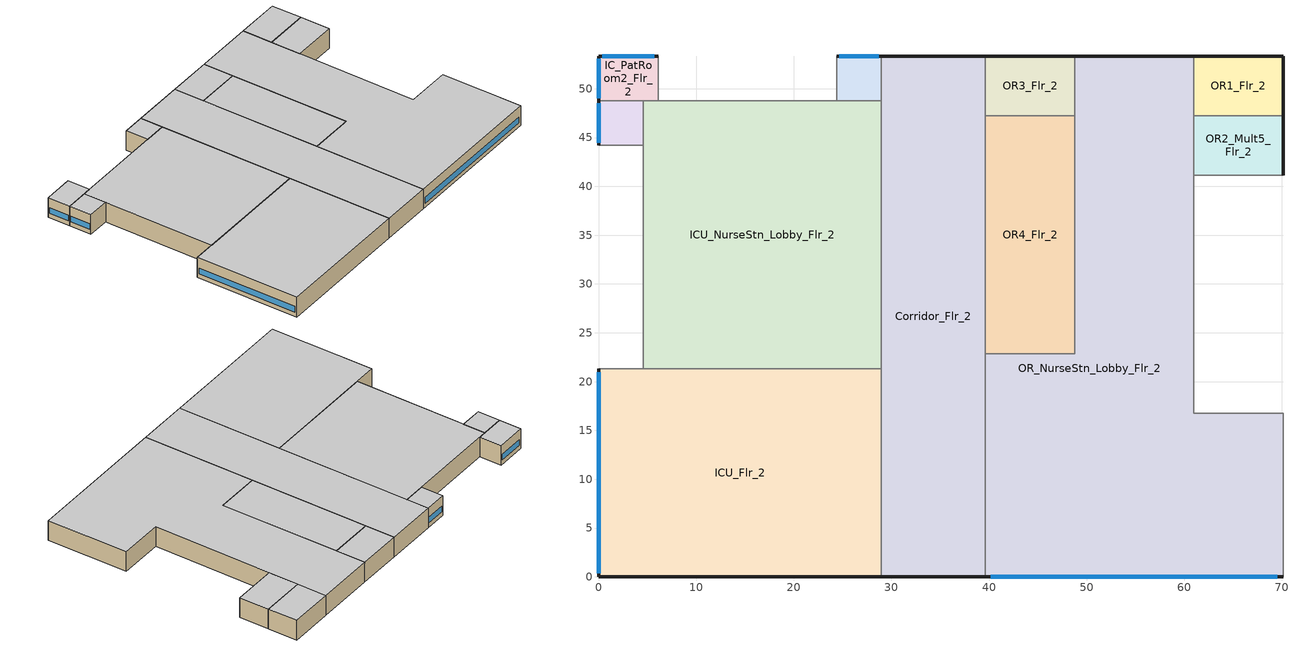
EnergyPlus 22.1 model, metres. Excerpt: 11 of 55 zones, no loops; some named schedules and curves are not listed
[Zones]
Corridor_Flr_2
 floor adiabatic (int_slab_floor): 39.62,53.34 39.62,0 28.96,0 28.96,53.34 z4.27
 wall outside (nonres_ext_wall_mid): 39.62,53.34 28.96,53.34 / 28.96,0 39.62,0 z4.27:8.54
 wall adiabatic (int_wall): 39.62,0 39.62,53.34 / 28.96,53.34 28.96,0 z4.27:8.54
 ceiling adiabatic (int_slab_ceiling): 28.96,53.34 28.96,0 39.62,0 39.62,53.34 z8.54
ICU_Flr_2
 floor adiabatic (int_slab_floor): 28.96,21.34 28.96,0 0,0 0,21.34 z4.27
 wall outside (nonres_ext_wall_mid): 0,21.34 0,0 28.96,0 z4.27:8.54
 wall adiabatic (int_wall): 28.96,0 28.96,21.34 0,21.34 z4.27:8.54
 window (NonresWindow_U_0.425_SHGC_South_0.249): 0,20.94 0,0.4 z5.18:6.4
 ceiling adiabatic (int_slab_ceiling): 0,21.34 0,0 28.96,0 28.96,21.34 z8.54
ICU_NurseStn_Lobby_Flr_2
 floor adiabatic (int_slab_floor): 4.57,21.34 4.57,48.77 28.96,48.77 28.96,21.34 z4.27
 wall adiabatic (int_wall): 28.96,21.34 28.96,48.77 4.57,48.77 4.57,21.34 28.96,21.34 z4.27:8.54
 ceiling adiabatic (int_slab_ceiling): 4.57,21.34 28.96,21.34 28.96,48.77 4.57,48.77 z8.54
IC_PatRoom1_Mult5_Flr_2
 floor adiabatic (int_slab_floor): 28.96,53.34 28.96,48.77 24.38,48.77 24.38,53.34 z4.27
 wall outside (nonres_ext_wall_mid): 28.96,53.34 24.38,53.34 z4.27:8.54
 wall adiabatic (int_wall): 24.38,53.34 24.38,48.77 28.96,48.77 28.96,53.34 z4.27:8.54
 window (NonresWindow_U_0.425_SHGC_West_0.249): 28.68,53.34 24.66,53.34 z5.18:6.4
 ceiling adiabatic (int_slab_ceiling): 24.38,53.34 24.38,48.77 28.96,48.77 28.96,53.34 z8.54
IC_PatRoom2_Flr_2
 floor adiabatic (int_slab_floor): 6.1,53.34 6.1,48.77 0,48.77 0,53.34 z4.27
 wall outside (nonres_ext_wall_mid): 6.1,53.34 0,53.34 0,48.77 z4.27:8.54
 wall adiabatic (int_wall): 0,48.77 6.1,48.77 6.1,53.34 z4.27:8.54
 window (NonresWindow_U_0.425_SHGC_West_0.249): 5.73,53.34 0.37,53.34 z5.18:6.4
 window (NonresWindow_U_0.425_SHGC_South_0.249): 0,53.07 0,49.04 z5.18:6.4
 ceiling adiabatic (int_slab_ceiling): 0,53.34 0,48.77 6.1,48.77 6.1,53.34 z8.54
IC_PatRoom3_Mult6_Flr_2
 floor adiabatic (int_slab_floor): 4.57,48.77 4.57,44.2 0,44.2 0,48.77 z4.27
 wall outside (nonres_ext_wall_mid): 0,48.77 0,44.2 z4.27:8.54
 wall adiabatic (int_wall): 0,44.2 4.57,44.2 4.57,48.77 0,48.77 z4.27:8.54
 window (NonresWindow_U_0.425_SHGC_South_0.249): 0,48.49 0,44.47 z5.18:6.4
 ceiling adiabatic (int_slab_ceiling): 0,48.77 0,44.2 4.57,44.2 4.57,48.77 z8.54
OR1_Flr_2
 floor adiabatic (int_slab_floor): 70.1,53.34 70.1,47.24 60.96,47.24 60.96,53.34 z4.27
 wall outside (nonres_ext_wall_mid): 70.1,47.24 70.1,53.34 60.96,53.34 z4.27:8.54
 wall adiabatic (int_wall): 60.96,53.34 60.96,47.24 70.1,47.24 z4.27:8.54
 ceiling adiabatic (int_slab_ceiling): 60.96,53.34 60.96,47.24 70.1,47.24 70.1,53.34 z8.54
OR2_Mult5_Flr_2
 floor adiabatic (int_slab_floor): 70.1,47.24 70.1,41.15 60.96,41.15 60.96,47.24 z4.27
 wall outside (nonres_ext_wall_mid): 70.1,41.15 70.1,47.24 z4.27:8.54
 wall adiabatic (int_wall): 70.1,47.24 60.96,47.24 60.96,41.15 70.1,41.15 z4.27:8.54
 ceiling adiabatic (int_slab_ceiling): 60.96,47.24 60.96,41.15 70.1,41.15 70.1,47.24 z8.54
OR3_Flr_2
 floor adiabatic (int_slab_floor): 48.77,53.34 48.77,47.24 39.62,47.24 39.62,53.34 z4.27
 wall outside (nonres_ext_wall_mid): 48.77,53.34 39.62,53.34 z4.27:8.54
 wall adiabatic (int_wall): 39.62,53.34 39.62,47.24 48.77,47.24 48.77,53.34 z4.27:8.54
 ceiling adiabatic (int_slab_ceiling): 39.62,53.34 39.62,47.24 48.77,47.24 48.77,53.34 z8.54
OR4_Flr_2
 floor adiabatic (int_slab_floor): 48.77,47.24 48.77,22.86 39.62,22.86 39.62,47.24 z4.27
 wall adiabatic (int_wall): 48.77,22.86 48.77,47.24 39.62,47.24 39.62,22.86 48.77,22.86 z4.27:8.54
 ceiling adiabatic (int_slab_ceiling): 39.62,47.24 39.62,22.86 48.77,22.86 48.77,47.24 z8.54
OR_NurseStn_Lobby_Flr_2
 floor adiabatic (int_slab_floor): 39.62,0 39.62,22.86 48.77,22.86 48.77,53.34 60.96,53.34 60.96,16.76 70.1,16.76 70.1,0 z4.27
 wall outside (nonres_ext_wall_mid): 60.96,53.34 48.77,53.34 / 39.62,0 70.1,0 z4.27:8.54
 wall adiabatic (int_wall): 70.1,0 70.1,16.76 60.96,16.76 60.96,53.34 / 48.77,53.34 48.77,22.86 39.62,22.86 39.62,0 z4.27:8.54
 window (NonresWindow_U_0.425_SHGC_East_0.249): 40.2,0 69.53,0 z5.18:6.4
 ceiling adiabatic (int_slab_ceiling): 39.62,0 70.1,0 70.1,16.76 60.96,16.76 60.96,53.34 48.77,53.34 48.77,22.86 39.62,22.86 z8.54
[Building]
Hospital: Loads convergence tolerance value=0.04; Maximum number of warmup days=25; Minimum number of warmup days=6; North axis=-90; Solar distribution=FullInteriorAndExterior; Temperature convergence tolerance value=0.2; Terrain=City
[Site:GroundTemperature:FCfactorMethod]
January ground temperature=18.8; February ground temperature=14.3; March ground temperature=13.6; April ground temperature=13.2; May ground temperature=13.3; June ground temperature=12.6; July ground temperature=15.3; August ground temperature=15.6; September ground temperature=17.7; October ground temperature=19.4; November ground temperature=19.7; December ground temperature=18.5
[Site:Location]
San.Diego-Brown.Field.Muni.AP_CA_USA WMO=722904: Elevation=159; Latitude=32.57; Longitude=-116.98; Time zone=-8
[Site:WaterMainsTemperature]
Annual average outdoor air temperature=16; Calculation method=Correlation; Maximum difference in monthly average outdoor air temperatures=7.1
[SizingPeriod:DesignDay] Barometric pressure=99429; Day of month=21; Daylight saving time indicator=No; Dry bulb temperature range modifier type=DefaultMultipliers; Humidity condition type=WetBulb; Rain indicator=No; Snow indicator=No
Name | Ashrae clear sky optical depth for beam irradiance taub | Ashrae clear sky optical depth for diffuse irradiance taud | Daily dry bulb temperature range | Day type | Maximum dry bulb temperature | Month | Solar model indicator | Wetbulb or dewpoint at maximum dry bulb | Wind direction | Wind speed | Sky clearness
San.Diego-Brown.Field.Muni.AP_CA_USA Ann Clg .4% Condns DB=>MWB | 0.412 | 2.276 | 8.9 | SummerDesignDay | 31.3 | 8 | ASHRAETau | 18.4 | 280 | 4.1
San.Diego-Brown.Field.Muni.AP_CA_USA Ann Htg 99.6% Condns DB |  |  | 0 | WinterDesignDay | 3.8 | 12 | ASHRAEClearSky | 3.8 | 120 | 3 | 0
[Construction]
InteriorFurnishings: Std Wood 6inch
NonresWindow_U_0.425_SHGC_East_0.249: Nonres Window Glazing Layer East
NonresWindow_U_0.425_SHGC_South_0.249: Nonres Window Glazing Layer South
NonresWindow_U_0.425_SHGC_West_0.249: Nonres Window Glazing Layer West
int_slab_ceiling: CP02 CARPET PAD, 100mm Normalweight concrete floor
int_slab_floor: 100mm Normalweight concrete floor, CP02 CARPET PAD
int_wall: G01 13mm gypsum board, G01 13mm gypsum board
nonres_ext_wall_mid: 200mm Normalweight concrete wall, Nonres_Exterior_Wall_Insulation_mid, G01 13mm gypsum board
[Material]
Name | Conductivity | Density | Roughness | Specific heat | Thickness | Solar absorptance | Thermal absorptance | Visible absorptance
100mm Normalweight concrete floor | 2.31 | 2322 | MediumRough | 832 | 0.1016
200mm Normalweight concrete wall | 2.31 | 2322 | MediumRough | 832 | 0.2032
G01 13mm gypsum board | 0.16 | 800 | Smooth | 1090 | 0.0127 | 0.7 | 0.9 | 0.5
Std Wood 6inch | 0.12 | 540 | MediumSmooth | 1210 | 0.15 | 0.7 | 0.9 | 0.7
[Material:NoMass] Solar absorptance=0.7; Thermal absorptance=0.9
Name | Roughness | Thermal resistance | Visible absorptance
CP02 CARPET PAD | VeryRough | 0.21648 | 0.8
Nonres_Exterior_Wall_Insulation_mid | MediumSmooth | 0.790218 | 0.7
[WindowMaterial:SimpleGlazingSystem] Solar heat gain coefficient=0.249; U factor=2.41326; Visible transmittance=0.2739
Nonres Window Glazing Layer East; Nonres Window Glazing Layer South; Nonres Window Glazing Layer West
[ElectricEquipment] Design level calculation method=EquipmentLevel; End use subcategory=MiscPlug; Fraction latent=0; Fraction lost=0; Fraction radiant=0.5
Name | Design level | Schedule | Zone or zonelist or space or spacelist
ICU_Flr_2_MiscPlug_Equip | 19947.9 | BLDG_EQUIP_EXTD_SCH | ICU_Flr_2
ICU_NurseStn_Lobby_Flr_2_MiscPlug_Equip | 14391.9 | BLDG_EQUIP_EXTD_SCH | ICU_NurseStn_Lobby_Flr_2
IC_PatRoom1_Mult5_Flr_2_MiscPlug_Equip | 674.7548 | BLDG_EQUIP_EXTD_SCH | IC_PatRoom1_Mult5_Flr_2
IC_PatRoom2_Flr_2_MiscPlug_Equip | 899.673 | BLDG_EQUIP_EXTD_SCH | IC_PatRoom2_Flr_2
IC_PatRoom3_Mult6_Flr_2_MiscPlug_Equip | 674.7548 | BLDG_EQUIP_EXTD_SCH | IC_PatRoom3_Mult6_Flr_2
OR1_Flr_2_MiscPlug_Equip | 2399.13 | BLDG_EQUIP_SCH | OR1_Flr_2
OR2_Mult5_Flr_2_MiscPlug_Equip | 2399.13 | BLDG_EQUIP_SCH | OR2_Mult5_Flr_2
OR3_Flr_2_MiscPlug_Equip | 2399.13 | BLDG_EQUIP_SCH | OR3_Flr_2
OR4_Flr_2_MiscPlug_Equip | 9596.51 | BLDG_EQUIP_SCH | OR4_Flr_2
OR_NurseStn_Lobby_Flr_2_MiscPlug_Equip | 11331.5 | BLDG_EQUIP_EXTD_SCH | OR_NurseStn_Lobby_Flr_2
[EnergyManagementSystem:ProgramCallingManager]
vav_2_MAX_OA_FRAC_Prog_Manager: AfterPredictorAfterHVACManagers; vav_2_MAX_OA_FRAC
[EnergyManagementSystem:Sensor]
Name | Output variable or output meter | Output variable or output meter index key
Facility_Int_LTG | InteriorLights:Electricity
SensedCurveInput | Performance Curve Input Variable 1 Value | Tower_Fan_Curve
SensedCurveValue | Performance Curve Output Value | Tower_Fan_Curve
[Exterior:FuelEquipment] Fuel use type=Electricity
Name | Design level | End use subcategory | Schedule
Elevator_Lift_Running | 399011 | ElevatorLift | elevator_running_sch
Elevator_Lift_Standby | 12800 | ElevatorLift | elevator_standby_sch
Elevators_Lights_Fan | 501 | ElevatorLightsFan | ELEV_LIGHT_FAN_SCH_ADD_DF
[Exterior:Lights]
Exterior_Lights: Control option=AstronomicalClock; Design level=10551.7; End use subcategory=General; Schedule=Exterior_Lgt_ALWAYS_ON
[InternalMass] Construction=InteriorFurnishings
Name | Zone or zonelist | Surface area
Corridor_Flr_2_InternalMass_1 | Corridor_Flr_2 | 1138.06
ICU_Flr_2_InternalMass_1 | ICU_Flr_2 | 1235.93
ICU_NurseStn_Lobby_Flr_2_InternalMass_1 | ICU_NurseStn_Lobby_Flr_2 | 1337.54
IC_PatRoom1_Mult5_Flr_2_InternalMass_1 | IC_PatRoom1_Mult5_Flr_2 | 41.8064
IC_PatRoom2_Flr_2_InternalMass_1 | IC_PatRoom2_Flr_2 | 55.7418
IC_PatRoom3_Mult6_Flr_2_InternalMass_1 | IC_PatRoom3_Mult6_Flr_2 | 41.8064
OR1_Flr_2_InternalMass_1 | OR1_Flr_2 | 111.4836
OR2_Mult5_Flr_2_InternalMass_1 | OR2_Mult5_Flr_2 | 111.4836
OR3_Flr_2_InternalMass_1 | OR3_Flr_2 | 111.4836
OR4_Flr_2_InternalMass_1 | OR4_Flr_2 | 445.9346
OR_NurseStn_Lobby_Flr_2_InternalMass_1 | OR_NurseStn_Lobby_Flr_2 | 2025.29
[Lights] Design level calculation method=Watts/Area; End use subcategory=LightsWired; Fraction radiant=0.7; Fraction replaceable=1; Fraction visible=0.2; Return air fraction=0; Return air fraction calculated from plenum temperature=No
Name | Schedule | Watts per floor area | Zone or zonelist or space or spacelist
Corridor_Flr_2_Lights | ltg_sch4_corridor | 7.43823 | Corridor_Flr_2
ICU_Flr_2_Lights | ltg_sch7_ic | 13.45487 | ICU_Flr_2
ICU_NurseStn_Lobby_Flr_2_Lights | ltg_sch8_nursstn | 12.59376 | ICU_NurseStn_Lobby_Flr_2
IC_PatRoom1_Mult5_Flr_2_Lights | ltg_sch7_ic | 13.45487 | IC_PatRoom1_Mult5_Flr_2
IC_PatRoom2_Flr_2_Lights | ltg_sch7_ic | 13.45487 | IC_PatRoom2_Flr_2
IC_PatRoom3_Mult6_Flr_2_Lights | ltg_sch7_ic | 13.45487 | IC_PatRoom3_Mult6_Flr_2
OR1_Flr_2_Lights | ltg_sch6_or | 24.32641 | OR1_Flr_2
OR2_Mult5_Flr_2_Lights | ltg_sch6_or | 24.32641 | OR2_Mult5_Flr_2
OR3_Flr_2_Lights | ltg_sch6_or | 24.32641 | OR3_Flr_2
OR4_Flr_2_Lights | ltg_sch6_or | 24.32641 | OR4_Flr_2
OR_NurseStn_Lobby_Flr_2_Lights | ltg_sch9_nursestn_lobby2 | 10.46251 | OR_NurseStn_Lobby_Flr_2
[People] Activity level schedule=ACTIVITY_SCH; Air velocity schedule=AIR_VELO_SCH; Clothing insulation calculation method=ClothingInsulationSchedule; Clothing insulation schedule=CLOTHING_SCH; Enable ashrae 55 comfort warnings=No; Fraction radiant=0.3; Mean radiant temperature calculation type=ZoneAveraged; Number of people calculation method=People; Sensible heat fraction=Autocalculate; Thermal comfort model 1 type=Fanger; Work efficiency schedule=WORK_EFF_SCH
Name | Number of people | Number of people schedule | Zone or zonelist or space or spacelist
Corridor_Flr_2 | 6.1228 | BLDG_OCC_EXTD_SCH | Corridor_Flr_2
ICU_Flr_2 | 33.2462 | BLDG_OCC_EXTD_SCH | ICU_Flr_2
ICU_NurseStn_Lobby_Flr_2 | 9.5946 | BLDG_OCC_EXTD_SCH | ICU_NurseStn_Lobby_Flr_2
IC_PatRoom1_Mult5_Flr_2 | 1.1244 | BLDG_OCC_EXTD_SCH | IC_PatRoom1_Mult5_Flr_2
IC_PatRoom2_Flr_2 | 1.4994 | BLDG_OCC_EXTD_SCH | IC_PatRoom2_Flr_2
IC_PatRoom3_Mult6_Flr_2 | 1.1244 | BLDG_OCC_EXTD_SCH | IC_PatRoom3_Mult6_Flr_2
OR1_Flr_2 | 2.9988 | BLDG_OCC_SCH | OR1_Flr_2
OR2_Mult5_Flr_2 | 2.9988 | BLDG_OCC_SCH | OR2_Mult5_Flr_2
OR3_Flr_2 | 2.9988 | BLDG_OCC_SCH | OR3_Flr_2
OR4_Flr_2 | 11.9956 | BLDG_OCC_SCH | OR4_Flr_2
OR_NurseStn_Lobby_Flr_2 | 14.528 | BLDG_OCC_EXTD_SCH | OR_NurseStn_Lobby_Flr_2
[Refrigeration:CompressorRack] Condenser type=AirCooled; Design condenser fan power=1000; Heat rejection location=Outdoors
Name | Compressor rack cop function of temperature curve | Condenser fan power function of temperature curve | Design compressor rack cop | End use subcategory | Refrigeration case name or walkin name or caseandwalkinlist
RACK1 | RACK1_RackCOPfTCurve | RACK1_RackCondFanCurve2 | 2.3 | LowTempRefrigeration | RACK1CaseList
RACK2 | RACK2_RackCOPfTCurve |  | 6.93 | MedTempRefrigeration | RACK2CaseList
[SetpointManager:Scheduled] Control variable=Temperature; Schedule=VAV_SAT_SCH
Name | Setpoint node or nodelist
VAV_ER SAT setpoint | VAV_ER Supply Equipment Outlet Node
VAV_ICU SAT setpoint | VAV_ICU Supply Equipment Outlet Node
VAV_LABS SAT setpoint | VAV_LABS Supply Equipment Outlet Node
VAV_OR SAT setpoint | VAV_OR Supply Equipment Outlet Node
VAV_PATRMS SAT setpoint | VAV_PATRMS Supply Equipment Outlet Node
[Zone] Ceiling height=4.2683; Floor area=Autocalculate; Part of total floor area=Yes; Type=1
Name | Multiplier | Volume
Corridor_Flr_2 | 1 | 2428.79
ICU_Flr_2 | 1 | 2637.63
ICU_NurseStn_Lobby_Flr_2 | 1 | 2854.51
IC_PatRoom1_Mult5_Flr_2 | 5 | 89.21
IC_PatRoom2_Flr_2 | 1 | 118.96
IC_PatRoom3_Mult6_Flr_2 | 6 | 89.21
OR1_Flr_2; OR3_Flr_2 | 1 | 237.91
OR2_Mult5_Flr_2 | 5 | 237.91
OR4_Flr_2 | 1 | 951.7
OR_NurseStn_Lobby_Flr_2 | 1 | 4322.24
[ZoneInfiltration:DesignFlowRate] Constant term coefficient=0; Design flow rate calculation method=Flow/ExteriorWallArea; Flow rate per exterior surface area=0.000256308; Schedule=INFIL_SCH_PNNL; Temperature term coefficient=0; Velocity squared term coefficient=0; Velocity term coefficient=0.224
Name | Zone or zonelist or space or spacelist
Corridor_Flr_2_Infiltration | Corridor_Flr_2
ICU_Flr_2_Infiltration | ICU_Flr_2
ICU_NurseStn_Lobby_Flr_2_Infiltration | ICU_NurseStn_Lobby_Flr_2
IC_PatRoom1_Mult5_Flr_2_Infiltration | IC_PatRoom1_Mult5_Flr_2
IC_PatRoom2_Flr_2_Infiltration | IC_PatRoom2_Flr_2
IC_PatRoom3_Mult6_Flr_2_Infiltration | IC_PatRoom3_Mult6_Flr_2
OR1_Flr_2_Infiltration | OR1_Flr_2
OR2_Mult5_Flr_2_Infiltration | OR2_Mult5_Flr_2
OR3_Flr_2_Infiltration | OR3_Flr_2
OR4_Flr_2_Infiltration | OR4_Flr_2
OR_NurseStn_Lobby_Flr_2_Infiltration | OR_NurseStn_Lobby_Flr_2
[Schedule:Compact]
BLDG_EQUIP_EXTD_SCH: Through: 12/31, For: Weekdays, Until: 07:00, 0.4, Until: 08:00, 0.7, Until: 16:00, 0.9, Until: 23:00, 0.6, Until: 24:00, 0.4, For: SummerDesignDay, Until: 24:00, 1, For: WinterDesignDay, Until: 24:00, 0, For: Saturday, Until: 07:00, 0.4, Until: 08:00, 0.5, Until: 18:00, 0.65, Until: 24:00, 0.4, For: Sunday Holidays AllOtherDays, Until: 08:00, 0.4, Until: 16:00, 0.6, Until: 24:00, 0.4
BLDG_EQUIP_SCH: Through: 12/31, For: Weekdays, Until: 07:00, 0.349268, Until: 08:00, 0.681801, Until: 16:00, 0.876602, Until: 22:00, 0.584401, Until: 23:00, 0.523902, Until: 24:00, 0.349268, For: SummerDesignDay, Until: 24:00, 1, For: WinterDesignDay, Until: 24:00, 0, For: Saturday, Until: 07:00, 0.349268, Until: 08:00, 0.487001, Until: 18:00, 0.633101, Until: 24:00, 0.349268, For: Sunday Holidays AllOtherDays, Until: 08:00, 0.261951, Until: 16:00, 0.349268, Until: 24:00, 0.261951
ELEV_LIGHT_FAN_SCH_ADD_DF: Through: 12/31, For: SummerDesignDay, Until: 24:00, 1, For: WinterDesignDay, Until: 24:00, 0.2, For: Weekdays, Until: 07:00, 0.2, Until: 08:00, 0.5, Until: 09:00, 1, Until: 10:00, 1, Until: 11:00, 1, Until: 12:00, 1, Until: 13:00, 1, Until: 14:00, 1, Until: 15:00, 1, Until: 16:00, 1, Until: 17:00, 1, Until: 18:00, 1, Until: 19:00, 0.52, Until: 20:00, 0.52, Until: 21:00, 0.52, Until: 22:00, 0.28, Until: 24:00, 0.2, For: Saturday, Until: 07:00, 0.2, Until: 08:00, 0.4, Until: 09:00, 0.46, Until: 10:00, 0.7, Until: 11:00, 0.7, Until: 12:00, 0.7, Until: 13:00, 0.51, Until: 14:00, 0.51, Until: 15:00, 0.51, Until: 16:00, 0.51, Until: 17:00, 0.51, Until: 18:00, 0.25, Until: 24:00, 0.2, For: AllOtherDays, Until: 08:00, 0.2, Until: 16:00, 0.4, Until: 24:00, 0.2
Exterior_Lgt_ALWAYS_ON: Through: 12/31, For: AllDays, Until: 24:00, 1
elevator_running_sch: Through: 12/31, For: SummerDesignDay, Until: 24:00, 0.13681, For: WinterDesignDay, Until: 24:00, 0.02513, For: Weekdays, Until: 01:00, 0.02513, Until: 02:00, 0.02513, Until: 03:00, 0.02513, Until: 04:00, 0.02513, Until: 05:00, 0.02513, Until: 06:00, 0.02513, Until: 07:00, 0.0603, Until: 08:00, 0.13681, Until: 09:00, 0.13681, Until: 10:00, 0.0603, Until: 11:00, 0.0603, Until: 12:00, 0.13681, Until: 13:00, 0.0603, Until: 14:00, 0.0603, Until: 15:00, 0.0603, Until: 16:00, 0.0603, Until: 17:00, 0.13681, Until: 18:00, 0.13681, Until: 19:00, 0.13681, Until: 20:00, 0.0603, Until: 21:00, 0.02513, Until: 22:00, 0.02513, Until: 23:00, 0.02513, Until: 24:00, 0.02513, For: Saturday, Until: 01:00, 0.02513, Until: 02:00, 0.02513, Until: 03:00, 0.02513, Until: 04:00, 0.02513, Until: 05:00, 0.02513, Until: 06:00, 0.02513, Until: 07:00, 0.0603, Until: 08:00, 0.13681, Until: 09:00, 0.13681, Until: 10:00, 0.0603, Until: 11:00, 0.0603, Until: 12:00, 0.13681, Until: 13:00, 0.0603, Until: 14:00, 0.0603, Until: 15:00, 0.0603, Until: 16:00, 0.0603, Until: 17:00, 0.13681, Until: 18:00, 0.13681, Until: 19:00, 0.13681, Until: 20:00, 0.0603, Until: 21:00, 0.02513, Until: 22:00, 0.02513, Until: 23:00, 0.02513, Until: 24:00, 0.02513, For: Sunday Holidays AllOtherDays, Until: 01:00, 0.02513, Until: 02:00, 0.02513, Until: 03:00, 0.02513, Until: 04:00, 0.02513, Until: 05:00, 0.02513, Until: 06:00, 0.02513, Until: 07:00, 0.0603, Until: 08:00, 0.13681, Until: 09:00, 0.13681, Until: 10:00, 0.0603, Until: 11:00, 0.0603, Until: 12:00, 0.13681, Until: 13:00, 0.0603, Until: 14:00, 0.0603, Until: 15:00, 0.0603, Until: 16:00, 0.0603, Until: 17:00, 0.13681, Until: 18:00, 0.13681, Until: 19:00, 0.13681, Until: 20:00, 0.0603, Until: 21:00, 0.02513, Until: 22:00, 0.02513, Until: 23:00, 0.02513, Until: 24:00, 0.02513
elevator_standby_sch: Through: 12/31, For: SummerDesignDay, Until: 24:00, 0.95, For: WinterDesignDay, Until: 24:00, 0.72775, For: Weekdays, Until: 01:00, 0.95, Until: 02:00, 0.95, Until: 03:00, 0.95, Until: 04:00, 0.95, Until: 05:00, 0.95, Until: 06:00, 0.95, Until: 07:00, 0.88, Until: 08:00, 0.72775, Until: 09:00, 0.72775, Until: 10:00, 0.88, Until: 11:00, 0.88, Until: 12:00, 0.72775, Until: 13:00, 0.88, Until: 14:00, 0.88, Until: 15:00, 0.88, Until: 16:00, 0.88, Until: 17:00, 0.72775, Until: 18:00, 0.72775, Until: 19:00, 0.72775, Until: 20:00, 0.88, Until: 21:00, 0.95, Until: 22:00, 0.95, Until: 23:00, 0.95, Until: 24:00, 0.95, For: Saturday, Until: 01:00, 0.95, Until: 02:00, 0.95, Until: 03:00, 0.95, Until: 04:00, 0.95, Until: 05:00, 0.95, Until: 06:00, 0.95, Until: 07:00, 0.88, Until: 08:00, 0.72775, Until: 09:00, 0.72775, Until: 10:00, 0.88, Until: 11:00, 0.88, Until: 12:00, 0.72775, Until: 13:00, 0.88, Until: 14:00, 0.88, Until: 15:00, 0.88, Until: 16:00, 0.88, Until: 17:00, 0.72775, Until: 18:00, 0.72775, Until: 19:00, 0.72775, Until: 20:00, 0.88, Until: 21:00, 0.95, Until: 22:00, 0.95, Until: 23:00, 0.95, Until: 24:00, 0.95, For: Sunday Holidays AllOtherDays, Until: 01:00, 0.95, Until: 02:00, 0.95, Until: 03:00, 0.95, Until: 04:00, 0.95, Until: 05:00, 0.95, Until: 06:00, 0.95, Until: 07:00, 0.88, Until: 08:00, 0.72775, Until: 09:00, 0.72775, Until: 10:00, 0.88, Until: 11:00, 0.88, Until: 12:00, 0.72775, Until: 13:00, 0.88, Until: 14:00, 0.88, Until: 15:00, 0.88, Until: 16:00, 0.88, Until: 17:00, 0.72775, Until: 18:00, 0.72775, Until: 19:00, 0.72775, Until: 20:00, 0.88, Until: 21:00, 0.95, Until: 22:00, 0.95, Until: 23:00, 0.95, Until: 24:00, 0.95
